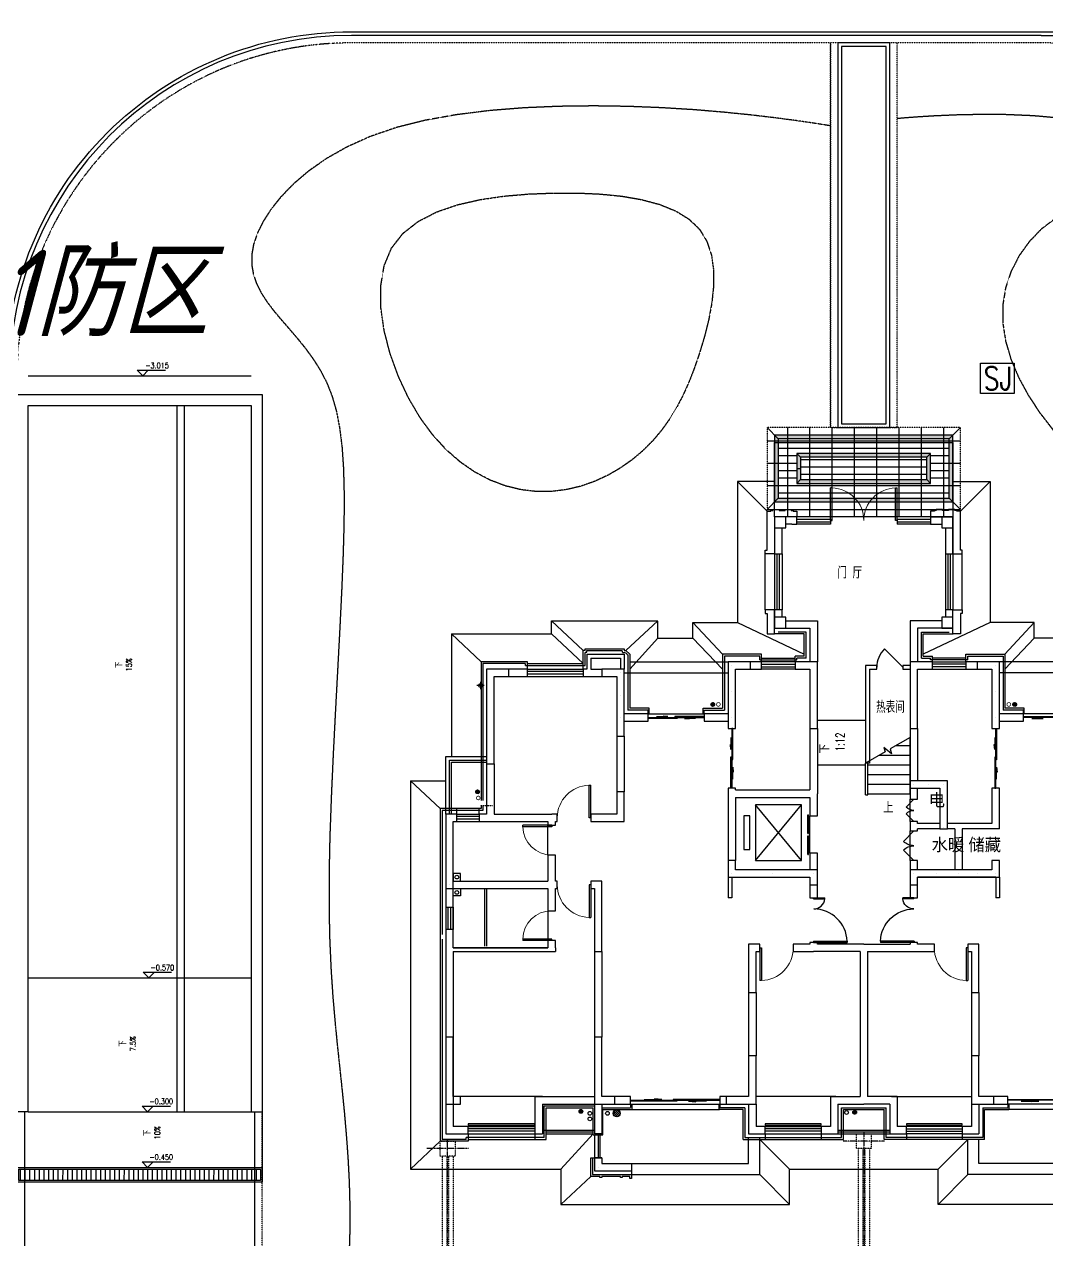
# Model space of a CAD drawing. Header units: millimetres. Extents: x -124346 to 101329, y -150859 to 114847.
# Drawn here: x -83946 to -56429, y -89195 to -56495 of the extents above; entities that cross this region are included whole.
import ezdxf
from ezdxf.enums import TextEntityAlignment as Align

# ---------------------------------------------------------------- set-up
doc = ezdxf.new("R2010")
doc.units = ezdxf.units.MM
for name, pattern in [('DASH', [0.35, 0.25, -0.1]), ('DOTE', [2.42, 2, -0.2, 0.02, -0.2]), ('HIDDEN2', [0.1875, 0.125, -0.0625])]:
    doc.linetypes.add(name, pattern=pattern)
for name, color, linetype in [('-2', 2, 'Continuous'), ('-4', 4, 'Continuous'), ('0-室外安防管网', 7, 'Continuous'), ('arch', 251, 'Continuous'), ('arthtext', 7, 'Continuous'), ('cont', 8, 'DASH'), ('EQUIP-通讯', 7, 'Continuous'), ('hatch', 251, 'Continuous'), ('la', 33, 'Continuous'), ('噢噢噢噢1', 1, 'Continuous'), ('室外安防管网', 7, 'Continuous')]:
    doc.layers.add(name, color=color, linetype=linetype)
doc.styles.add('_HZTXT', font='TSSDENG', dxfattribs={"bigfont": 'TSSDCHN'})
doc.styles.add('_TCH_DIM', font='SIMPLEX', dxfattribs={"bigfont": 'GBCBIG'})
doc.styles.add('_TEL_DIM', font='SIMPLEX', dxfattribs={"width": 0.8, "height": 3.5, "bigfont": 'HZTXT'})
doc.styles.add('LU', font='tssdeng.shx', dxfattribs={"width": 0.8, "bigfont": 'tssdchn.shx'})
doc.styles.add('RD-FW-400', font='gbeitc.shx', dxfattribs={"width": 0.8, "height": 400, "bigfont": 'HZTXT.shx'})
pattern_1 = [(127.5, (-59709134.44, -46142422.905), (-48.941323733, -1.600031296), [0, -38.608, 0, -43.18, 0, -41.275]), (97.5, (-59709134.44, -46142422.905), (-71.682510057, 44.952328314), [0, -20.828, 0, -34.798, 0, -13.335]), (57.5, (-59709134.44, -46142454.147), (-0.143718468, 79.099237024), [0, -12.7, 0, -45.72, 0, -59.69]), (47.5, (-59709134.44, -46142454.15), (-22.292932326, 76.35564525), [0, -6.35, 0, -29.972, 0, -34.29])]

# ---------------------------------------------------------------- blocks, each defined once
blk = doc.blocks.new('A$C57F33146')
at = {"layer": 'arch'}
h = blk.add_hatch(dxfattribs=at)
h.set_pattern_fill('ANSI31', color=0, scale=5, angle=180, style=0)
h.set_pattern_definition([(135, (-747001.642, 316904.809), (5.612660076, 5.612660076), [])])
h.paths.add_polyline_path([(6036, -848, -1), (5936, -848, -1)])
h = blk.add_hatch(dxfattribs=at)
h.set_pattern_fill('ANSI31', color=0, scale=5, angle=180, style=0)
h.set_pattern_definition([(45, (767100.228, 316904.048), (-5.612660076, 5.612660076), [])])
h.paths.add_polyline_path([(14062, -849, 1), (14162, -849, 1)])
h = blk.add_hatch(dxfattribs=at)
h.set_pattern_fill('ANSI31', color=0, scale=5, angle=180, style=0)
h.set_pattern_definition([(45, (752643.37, 314555.127), (-5.612660076, 5.612660076), [])])
h.paths.add_polyline_path([(-395, -3198, 1), (-295, -3198, 1)])
h = blk.add_hatch(dxfattribs=at)
h.set_pattern_fill('ANSI31', color=0, scale=5, angle=180, style=0)
h.set_pattern_definition([(225, (-750550.857, -329550.562), (5.612660076, -5.612660076), [])])
h.paths.add_polyline_path([(2487, -11797, 1), (2387, -11797, 1)])
h = blk.add_hatch(dxfattribs=at)
h.set_pattern_fill('ANSI31', color=0, scale=5, angle=180, style=0)
h.set_pattern_definition([(315, (762793.484, -329575.826), (-5.612660076, -5.612660076), [])])
h.paths.add_polyline_path([(9755, -11823, -1), (9855, -11823, -1)])
at = {"color": 0, "extrusion": (0, 0, -1)}
for p, q in [((9195, 4978), (9150, 4978)), ((9150, 4100), (9150, 4978)), ((9195, 4100), (9195, 4978)), ((10905, 4978), (10950, 4978)), ((10905, 4100), (10905, 4978)), ((10950, 4100), (10950, 4978)), ((9150, 4100), (9195, 4100)), ((10950, 4100), (10905, 4100)), ((8200, 300), (7300, 300)), ((7300, 233), (8200, 233)), ((7300, 167), (8200, 167)), ((8200, 100), (7300, 100)), ((1650, -4100), (870, -4100)), ((870, -4140), (870, -4100)), ((1650, -4140), (870, -4140)), ((1650, -4100), (1650, -4140))]:
    blk.add_line(p, q, dxfattribs=at)
at = {"color": 0}
for p, q in [((9150, 4200), (8250, 4200)), ((8250, 4133), (9150, 4133)), ((8250, 4067), (9150, 4067)), ((9150, 4000), (8250, 4000)), ((11850, 4200), (10950, 4200)), ((10950, 4133), (11850, 4133)), ((10950, 4067), (11850, 4067)), ((11850, 4000), (10950, 4000)), ((7650, 3200), (7650, 1700)), ((7717, 1700), (7717, 3200)), ((7783, 1700), (7783, 3200)), ((7850, 3200), (7850, 1700)), ((12250, 3200), (12250, 1700)), ((12317, 1700), (12317, 3200)), ((12383, 1700), (12383, 3200)), ((12450, 3200), (12450, 1700)), ((11100, 150), (10605, 645)), ((1000, 100), (2500, 100)), ((2500, 33), (1000, 33)), ((11900, 300), (12800, 300)), ((12800, 233), (11900, 233)), ((12800, 167), (11900, 167)), ((11900, 100), (12800, 100)), ((2500, -33), (1000, -33)), ((1000, -100), (2500, -100)), ((2655, -3900), (2655, -3022)), ((2655, -3022), (2700, -3022)), ((2700, -3900), (2700, -3022)), ((11400, -3400), (11188, -3612)), ((-900, -3800), (-300, -3800)), ((-300, -3867), (-900, -3867)), ((2700, -3900), (2655, -3900)), ((8541, -4317), (8541, -3817)), ((8541, -3817), (8562, -3817)), ((8562, -4317), (8562, -3817)), ((8600, -4850), (8600, -3850)), ((11400, -4000), (11188, -3788)), ((-300, -3933), (-900, -3933)), ((-900, -4000), (-300, -4000)), ((11400, -4250), (11117, -4533)), ((8541, -4317), (8562, -4317)), ((8541, -4383), (8562, -4383)), ((8541, -4883), (8541, -4383)), ((8562, -4883), (8562, -4383)), ((8541, -4883), (8562, -4883)), ((11400, -5050), (11117, -4767)), ((2655, -5700), (2655, -6577)), ((2700, -5700), (2655, -5700)), ((2700, -5700), (2700, -6577)), ((8700, -6080), (8700, -6050)), ((8700, -6050), (9002, -6050)), ((8700, -6080), (9002, -6080)), ((9002, -6080), (9002, -6050)), ((11098, -6080), (11098, -6050)), ((11400, -6050), (11098, -6050)), ((11400, -6080), (11098, -6080)), ((11400, -6080), (11400, -6050)), ((-1200, -6300), (-1200, -6900)), ((-1133, -6900), (-1133, -6300)), ((-1067, -6900), (-1067, -6300)), ((-1000, -6300), (-1000, -6900)), ((2655, -6577), (2700, -6577)), ((1650, -7160), (870, -7160)), ((870, -7160), (870, -7200)), ((1650, -7200), (1650, -7160)), ((1650, -7200), (870, -7200)), ((7250, -7400), (7250, -8277)), ((7250, -7400), (7295, -7400)), ((7295, -7400), (7295, -8277)), ((8698, -7220), (8698, -7250)), ((8698, -7220), (9603, -7220)), ((8698, -7250), (9603, -7250)), ((9603, -7220), (9603, -7250)), ((10497, -7220), (10497, -7250)), ((11402, -7220), (10497, -7220)), ((11402, -7250), (10497, -7250)), ((11402, -7220), (11402, -7250)), ((12805, -7400), (12805, -8277)), ((12850, -7400), (12805, -7400)), ((12850, -7400), (12850, -8277)), ((7295, -8277), (7250, -8277)), ((12805, -8277), (12850, -8277)), ((3306, -11842), (3390, -11758)), ((3306, -11842), (3390, -11758)), ((3306, -11842), (3390, -11758)), ((3306, -11842), (3390, -11758)), ((3313, -11885), (3435, -11763)), ((3313, -11885), (3435, -11763)), ((3313, -11885), (3435, -11763)), ((3313, -11885), (3435, -11763)), ((3334, -11916), (3466, -11784)), ((3334, -11916), (3466, -11784)), ((3334, -11916), (3466, -11784)), ((3334, -11916), (3466, -11784)), ((3368, -11937), (3488, -11817)), ((3368, -11937), (3488, -11817)), ((3368, -11937), (3488, -11817)), ((3368, -11937), (3488, -11817)), ((3411, -11942), (3492, -11861)), ((3411, -11942), (3492, -11861)), ((3411, -11942), (3492, -11861)), ((3411, -11942), (3492, -11861)), ((-600, -12200), (1200, -12200)), ((1200, -12267), (-600, -12267)), ((1200, -12333), (-600, -12333)), ((-600, -12400), (1200, -12400)), ((7400, -12200), (8900, -12200)), ((8900, -12267), (7400, -12267)), ((8900, -12333), (7400, -12333)), ((7400, -12400), (8900, -12400)), ((12700, -12200), (11200, -12200)), ((11200, -12267), (12700, -12267)), ((11200, -12333), (12700, -12333)), ((12700, -12400), (11200, -12400))]:
    blk.add_line(p, q, dxfattribs=at)
at = {"color": 0, "linetype": 'Continuous'}
for p, q in [((4250, -1200), (5029, -1200)), ((4250, -1225), (4250, -1200)), ((5029, -1225), (4250, -1225)), ((4475, -1175), (4775, -1175)), ((4775, -1175), (4652, -1161)), ((4652, -1161), (4652, -1175)), ((5750, -1175), (4964, -1175)), ((4964, -1175), (4964, -1200)), ((4964, -1200), (5750, -1200)), ((5029, -1200), (5029, -1225)), ((5525, -1225), (5225, -1225)), ((5225, -1225), (5348, -1239)), ((5348, -1239), (5348, -1225)), ((5750, -1200), (5750, -1175)), ((14350, -1175), (15136, -1175)), ((14350, -1200), (14350, -1175)), ((15136, -1200), (14350, -1200)), ((14575, -1225), (14875, -1225)), ((14875, -1225), (14752, -1239)), ((14752, -1239), (14752, -1225)), ((6500, -1500), (6500, -2331)), ((6525, -1500), (6500, -1500)), ((6525, -2331), (6525, -1500)), ((6475, -2060), (6461, -1929)), ((6461, -1929), (6475, -1929)), ((6475, -1740), (6475, -2060)), ((6475, -3100), (6475, -2262)), ((6475, -2262), (6500, -2262)), ((6500, -2262), (6500, -3100)), ((6500, -2331), (6525, -2331)), ((6525, -2860), (6525, -2540)), ((6525, -2540), (6539, -2671)), ((6539, -2671), (6525, -2671)), ((6500, -3100), (6475, -3100)), ((3775, -11500), (5021, -11500)), ((3775, -11525), (3775, -11500)), ((5021, -11525), (3775, -11525)), ((4135, -11475), (4615, -11475)), ((4615, -11475), (4418, -11461)), ((4418, -11461), (4418, -11475)), ((6175, -11475), (4917, -11475)), ((4917, -11475), (4917, -11500)), ((4917, -11500), (6175, -11500)), ((5021, -11500), (5021, -11525)), ((5815, -11525), (5335, -11525)), ((5335, -11525), (5532, -11539)), ((5532, -11539), (5532, -11525)), ((6175, -11500), (6175, -11475)), ((13925, -11475), (15183, -11475)), ((13925, -11500), (13925, -11475)), ((15183, -11500), (13925, -11500)), ((14285, -11525), (14765, -11525)), ((14765, -11525), (14568, -11539)), ((14568, -11539), (14568, -11525))]:
    blk.add_line(p, q, dxfattribs=at)
at = {"color": 0, "linetype": 'Continuous', "extrusion": (0, 0, -1)}
for p, q in [((13600, -2338), (13600, -1500)), ((13600, -1500), (13625, -1500)), ((13625, -1500), (13625, -2338)), ((13575, -2060), (13561, -1929)), ((13561, -1929), (13575, -1929)), ((13575, -1740), (13575, -2060)), ((13600, -2269), (13575, -2269)), ((13575, -2269), (13575, -3100)), ((13600, -3100), (13600, -2269)), ((13625, -2338), (13600, -2338)), ((13625, -2860), (13625, -2540)), ((13625, -2540), (13639, -2671)), ((13639, -2671), (13625, -2671)), ((13575, -3100), (13600, -3100))]:
    blk.add_line(p, q, dxfattribs=at)
at = {"color": 0}
blk.add_circle((3400, -11850), 94, dxfattribs=at)
blk.add_circle((3400, -11850), 94, dxfattribs=at)
blk.add_circle((3400, -11850), 94, dxfattribs=at)
blk.add_circle((3400, -11850), 94, dxfattribs=at)
at = {"color": 0, "lineweight": 13, "extrusion": (0, 0, -1)}
for centre, radius, start, end in [((-9173, 4100), 878, 91.4693, 180), ((-10928, 4100), 878, 0, 88.5307), ((-1650, -4120), 780, 270, 358.5307)]:
    blk.add_arc(centre, radius, start, end, dxfattribs=at)
at = {"color": 0, "lineweight": 13}
for centre, radius, start, end in [((2677, -3900), 878, 91.4693, 180), ((2677, -5700), 878, 180, 268.5307), ((1650, -7180), 780, 90, 178.5307), ((7272, -7400), 878, 271.4693, 0), ((12827, -7400), 878, 180, 268.5307)]:
    blk.add_arc(centre, radius, start, end, dxfattribs=at)
at = {"color": 0}
for centre, major_axis, start_param, end_param in [((11100, 150), (495, 495), 1.570796, 2.356194), ((8703, -6049), (-213, 213), 2.352527, 3.823972), ((8698, -7256), (640, 640), 5.537044, 7.063762)]:
    blk.add_ellipse(centre, major_axis=major_axis, ratio=1, start_param=start_param, end_param=end_param, dxfattribs=at)
at = {"color": 0, "extrusion": (0, 0, -1)}
for centre, major_axis, start_param, end_param in [((11400, -3400), (212, 212), 2.356194, 3.141593), ((11400, -4000), (212, 212), -1.570796, -0.785398), ((11400, -4250), (-283, 283), 3.926991, 4.712389), ((11400, -5050), (283, 283), -1.570796, -0.785398), ((11397, -6049), (213, 213), 2.352527, 3.823972), ((11402, -7256), (640, 640), 3.966248, 5.492966)]:
    blk.add_ellipse(centre, major_axis=major_axis, ratio=1, start_param=start_param, end_param=end_param, dxfattribs=at)
at = {"layer": 'arch', "color": 0, "ltscale": 0.5}
for p, q in [((6650, 5150), (6650, 1354)), ((7650, 5150), (6650, 5150)), ((6650, 5150), (7450, 4350)), ((12450, 5150), (13450, 5150)), ((13450, 5150), (12650, 4350)), ((13450, 5150), (13450, 1354)), ((1647, 1050), (1647, 1400)), ((1647, 1400), (4503, 1400)), ((1647, 1400), (2500, 600)), ((4503, 1400), (3650, 600)), ((4511, 931), (4511, 1392)), ((5446, 1354), (6250, 500)), ((5446, 931), (5446, 1354)), ((5446, 1354), (6650, 1354)), ((6650, 1354), (8450, 500)), ((13450, 1354), (11650, 500)), ((14633, 1354), (13450, 1354)), ((14633, 1354), (13850, 500)), ((14633, 931), (14633, 1354)), ((-1050, 1050), (-250, 300)), ((-1050, 1050), (-1050, -2250)), ((-1050, 1050), (1654, 1050)), ((1647, 1050), (2500, 250)), ((8450, 1050), (7648, 1050)), ((8450, 450), (8450, 1050)), ((11650, 450), (11650, 1050)), ((11650, 1050), (12452, 1050)), ((4511, 931), (3750, 100)), ((4511, 931), (5446, 931)), ((5446, 931), (6250, 100)), ((14633, 931), (13850, 100)), ((15589, 931), (14633, 931)), ((2500, 100), (2500, 600)), ((2550, 600), (2500, 600)), ((2500, 500), (2500, 500)), ((2550, 600), (2550, 650)), ((2550, 650), (3600, 650)), ((3600, 650), (3600, 600)), ((3600, 600), (3650, 600)), ((3650, 600), (3750, 500)), ((3750, 500), (3750, -950)), ((6250, 500), (6250, -950)), ((7300, 500), (6250, 500)), ((7300, 300), (7300, 500)), ((7300, 400), (7300, 400)), ((7300, 400), (8200, 400)), ((8450, 450), (8200, 450)), ((8200, 300), (8200, 450)), ((11650, 450), (11900, 450)), ((11900, 300), (11900, 450)), ((12800, 400), (11900, 400)), ((12800, 500), (13850, 500)), ((12800, 300), (12800, 500)), ((12800, 400), (12800, 400)), ((13850, 500), (13850, -950)), ((-250, 300), (-250, -3436)), ((1000, 300), (-250, 300)), ((1000, 100), (1000, 300)), ((1000, 250), (1000, 250)), ((1000, 250), (2500, 250)), ((4270, -950), (3750, -950)), ((4270, -1100), (4270, -950)), ((5730, -1100), (5730, -950)), ((5730, -950), (6250, -950)), ((14370, -950), (13850, -950)), ((14370, -1100), (14370, -950)), ((8800, -1270), (10100, -1270)), ((8800, -2470), (10100, -2470)), ((-2150, -2900), (-2150, -13350)), ((-2150, -2900), (-1200, -2900)), ((-1350, -3650), (-2150, -2900)), ((-250, -3564), (-250, -3650)), ((11300, -4000), (11300, -3400)), ((-1350, -3650), (-1350, -12600)), ((-250, -3650), (-1350, -3650)), ((-900, -3800), (-900, -3650)), ((-250, -3650), (-350, -3650)), ((-300, -3800), (-300, -3650)), ((-200, -3700), (-300, -3700)), ((1550, -4900), (1550, -4100)), ((11300, -5050), (11300, -4250)), ((1500, -12550), (1500, -11700)), ((1500, -11700), (2770, -11700)), ((2770, -12430), (2770, -11700)), ((3030, -11750), (3805, -11750)), ((3030, -12430), (3030, -11750)), ((3805, -11600), (3805, -11750)), ((6145, -11600), (6145, -11750)), ((6800, -11750), (6145, -11750)), ((6800, -12550), (6800, -11750)), ((9500, -12550), (9500, -11750)), ((9500, -11750), (10600, -11750)), ((10600, -12550), (10600, -11750)), ((13300, -11750), (13955, -11750)), ((13300, -12550), (13300, -11750)), ((13955, -11600), (13955, -11750)), ((-600, -12400), (-600, -12600)), ((1200, -12400), (1200, -12550)), ((1900, -13350), (2770, -12400)), ((7400, -12400), (7400, -12550)), ((8900, -12400), (8900, -12550)), ((11200, -12400), (11200, -12550)), ((12700, -12400), (12700, -12550)), ((-1350, -12600), (-2150, -13350)), ((-600, -12600), (-1350, -12600)), ((-600, -12550), (-600, -12600)), ((-600, -12550), (1500, -12550)), ((2770, -12430), (3030, -12430)), ((6800, -12550), (9500, -12550)), ((8050, -13350), (7250, -12550)), ((13300, -12550), (10600, -12550)), ((12050, -13350), (12850, -12550)), ((2750, -13050), (2750, -13500)), ((-2150, -13350), (1900, -13350)), ((8050, -13350), (12050, -13350)), ((2700, -13550), (1900, -14300)), ((2750, -13500), (3800, -13500)), ((8050, -14300), (7250, -13500)), ((12050, -14300), (12850, -13500))]:
    blk.add_line(p, q, dxfattribs=at)
at = {"layer": 'arch', "color": 0}
for p, q in [((8116, 4200), (7950, 4200)), ((8116, 4000), (7950, 4000)), ((8250, 4200), (8116, 4200)), ((8116, 4000), (8250, 4000)), ((8250, 4000), (8250, 4200)), ((10950, 4200), (9150, 4200)), ((9150, 4133), (9150, 4000)), ((10950, 4133), (10950, 4000)), ((12150, 4200), (11850, 4200)), ((11850, 4200), (11850, 4000)), ((11850, 4000), (12150, 4000)), ((7650, 3900), (7650, 3200)), ((7850, 3200), (7850, 3900)), ((12250, 3901), (12250, 3200)), ((12450, 3200), (12450, 3901)), ((7650, 3200), (7850, 3200)), ((12250, 3200), (12450, 3200)), ((7850, 1700), (7650, 1700)), ((7650, 1700), (7650, 1501)), ((7850, 1501), (7850, 1700)), ((12450, 1700), (12250, 1700)), ((12250, 1700), (12250, 1501)), ((12450, 1501), (12450, 1700)), ((7950, 1400), (8800, 1400)), ((8800, 1400), (8800, 300)), ((11300, 1400), (11300, 300)), ((12150, 1400), (11300, 1400)), ((7650, 1200), (7650, 1200)), ((7650, 1200), (8600, 1200)), ((8500, 1100), (7750, 1100)), ((8500, 400), (8500, 1100)), ((8600, 1200), (8600, 300)), ((11500, 1200), (11500, 300)), ((12450, 1200), (11500, 1200)), ((11600, 400), (11600, 1100)), ((11600, 1100), (12350, 1100)), ((12450, 1200), (12450, 1200)), ((2550, 200), (2550, 550)), ((2600, 500), (2600, 100)), ((2600, 500), (3600, 500)), ((2700, 400), (2700, 100)), ((2700, 400), (3500, 400)), ((3500, 400), (3500, 100)), ((3600, 500), (3600, 100)), ((3700, 479), (3700, -1000)), ((6300, 450), (6300, -1000)), ((7250, 450), (6300, 450)), ((7250, 350), (8250, 350)), ((8250, 350), (8250, 400)), ((11850, 350), (11850, 400)), ((12850, 350), (11850, 350)), ((12850, 450), (13800, 450)), ((12850, 350), (12850, 450)), ((13800, 450), (13800, -1000)), ((-200, 250), (-200, -3436)), ((950, 250), (-200, 250)), ((-100, 100), (-100, -2450)), ((500, 100), (-100, 100)), ((1000, 100), (500, 100)), ((500, -100), (500, 100)), ((950, 200), (2550, 200)), ((1000, -100), (1000, 100)), ((2600, 100), (2500, 100)), ((2500, 100), (2500, -100)), ((2700, 100), (3000, 100)), ((3000, 100), (3000, -100)), ((3600, 100), (3000, 100)), ((3500, 0), (3500, 0)), ((3600, -1700), (3600, 100)), ((3600, 0), (6400, 0)), ((3750, 300), (6408, 300)), ((6400, 300), (6400, -1500)), ((7000, 300), (6400, 300)), ((6500, 200), (6500, 200)), ((6600, -1500), (6600, 100)), ((6600, 100), (7000, 100)), ((7300, 300), (7000, 300)), ((7000, 100), (7000, 300)), ((7000, 100), (7300, 100)), ((7300, 100), (7300, 300)), ((8200, 300), (8200, 100)), ((8800, 300), (8200, 300)), ((8200, 100), (8600, 100)), ((8600, 100), (8600, -1500)), ((8800, -1500), (8800, 300)), ((10100, 200), (10100, -2426)), ((10400, 200), (10100, 200)), ((10200, 100), (10200, -2426)), ((10200, 100), (10400, 100)), ((10400, 100), (10400, 200)), ((11300, 200), (11100, 200)), ((11100, 200), (11100, 100)), ((11100, 100), (11300, 100)), ((11900, 300), (11300, 300)), ((11300, 300), (11300, -1500)), ((11500, -1500), (11500, 100)), ((11500, 100), (11900, 100)), ((11900, 100), (11900, 300)), ((13100, 300), (12800, 300)), ((12800, 300), (12800, 100)), ((12800, 100), (13100, 100)), ((13700, 300), (13100, 300)), ((13100, 300), (13100, 100)), ((13100, 100), (13500, 100)), ((13500, 100), (13500, -1500)), ((13600, 200), (13600, 200)), ((13700, -1500), (13700, 300)), ((16500, 0), (13700, 0)), ((16508, 300), (13708, 300)), ((-266, -239), (-266, -439)), ((100, -2450), (100, -100)), ((100, -100), (500, -100)), ((500, -100), (1000, -100)), ((2500, -100), (2700, -100)), ((2700, -100), (3000, -100)), ((3000, -100), (3400, -100)), ((3400, -100), (3400, -1700)), ((-166, -339), (-366, -339)), ((3500, -600), (3500, -600)), ((6500, -500), (6500, -500)), ((13600, -500), (13600, -500)), ((3500, -1200), (3500, -1200)), ((4250, -1100), (3600, -1100)), ((3600, -1300), (4250, -1300)), ((4250, -1000), (3700, -1000)), ((4250, -1300), (4250, -1100)), ((4250, -1100), (5750, -1100)), ((6400, -1100), (5750, -1100)), ((5750, -1100), (5750, -1300)), ((5750, -1300), (6400, -1300)), ((6500, -1200), (6500, -1200)), ((13600, -1200), (13600, -1200)), ((14350, -1100), (13700, -1100)), ((13700, -1300), (14350, -1300)), ((14350, -1000), (13800, -1000)), ((14350, -1300), (14350, -1100)), ((15850, -1100), (14350, -1100)), ((6400, -1500), (6600, -1500)), ((8600, -1500), (8600, -3150)), ((8600, -1500), (8800, -1500)), ((8800, -1500), (8800, -3250)), ((11300, -1500), (11300, -3000)), ((11300, -1500), (11500, -1500)), ((11500, -1500), (11500, -2900)), ((13500, -1500), (13700, -1500)), ((3400, -1700), (3400, -3200)), ((3400, -1700), (3600, -1700)), ((3600, -1700), (3600, -3200)), ((11300, -1734), (10761, -2045)), ((10925, -1950), (11300, -1950)), ((11300, -3250), (11300, -1734)), ((10622, -2125), (10100, -2426)), ((10475, -2210), (11300, -2210)), ((10795, -2175), (10589, -2003)), ((10589, -2003), (10622, -2125)), ((10761, -2045), (10795, -2175)), ((-100, -2450), (-100, -3800)), ((-100, -2450), (100, -2450)), ((100, -2450), (100, -3800)), ((10100, -3250), (10100, -2426)), ((10100, -3280), (10100, -2426)), ((10200, -2426), (10100, -2426)), ((10160, -3280), (10160, -2392)), ((10160, -2470), (11300, -2470)), ((10160, -2730), (11300, -2730)), ((11300, -2900), (11300, -3100)), ((12300, -2900), (11300, -2900)), ((12300, -4200), (12300, -2900)), ((3400, -3200), (3400, -3800)), ((3600, -3200), (3400, -3200)), ((3600, -4000), (3600, -3200)), ((6600, -3100), (6400, -3100)), ((6400, -3100), (6400, -3250)), ((6400, -3250), (6400, -5050)), ((6600, -3150), (6600, -3100)), ((6600, -3150), (8600, -3150)), ((8800, -3850), (8800, -3250)), ((10160, -2990), (11300, -2990)), ((10160, -3250), (11300, -3250)), ((11300, -3000), (11300, -3400)), ((11300, -3100), (12100, -3100)), ((11400, -3000), (11400, -3000)), ((11500, -3400), (11500, -3100)), ((11800, -3000), (11800, -3000)), ((12100, -3100), (12100, -4200)), ((12200, -3000), (12200, -3000)), ((12200, -3000), (12200, -3000)), ((13700, -3100), (13500, -3100)), ((13500, -3100), (13500, -4050)), ((13700, -4200), (13700, -3100)), ((-200, -3564), (-200, -3700)), ((6600, -3350), (8600, -3350)), ((6600, -3350), (6600, -5050)), ((8375, -3550), (7135, -3550)), ((7135, -3550), (7135, -5050)), ((7135, -5050), (8375, -3550)), ((8375, -5050), (7135, -3550)), ((8375, -5050), (8375, -3550)), ((8600, -3350), (8600, -3850)), ((10100, -3280), (10160, -3280)), ((11300, -3400), (11500, -3400)), ((12200, -3575), (12200, -3575)), ((-1300, -3700), (-1300, -7036)), ((-200, -3700), (-1300, -3700)), ((-1200, -3800), (-1200, -5800)), ((-900, -3800), (-1200, -3800)), ((-1100, -3900), (-1100, -3900)), ((-900, -4000), (-900, -3800)), ((-100, -3800), (-300, -3800)), ((-300, -3800), (-300, -4000)), ((100, -3800), (1650, -3800)), ((1800, -3800), (1650, -3800)), ((1800, -4000), (1800, -3800)), ((3400, -3800), (2700, -3800)), ((2700, -3800), (2700, -4000)), ((6980, -3850), (6825, -3850)), ((6825, -3850), (6825, -4750)), ((6980, -4750), (6980, -3850)), ((8600, -3850), (8800, -3850)), ((-1000, -5800), (-1000, -4000)), ((-1000, -4000), (-900, -4000)), ((-300, -4000), (0, -4000)), ((0, -4000), (1550, -4000)), ((1550, -4000), (1550, -4100)), ((1550, -4100), (1750, -4100)), ((1750, -4100), (1750, -4000)), ((1750, -4000), (1800, -4000)), ((2700, -4000), (3600, -4000)), ((11500, -4000), (11300, -4000)), ((11300, -4000), (11300, -4150)), ((11300, -4150), (11300, -4250)), ((11300, -4250), (11500, -4250)), ((11500, -4050), (11500, -4000)), ((12100, -4050), (11500, -4050)), ((11500, -4250), (11500, -4200)), ((12100, -4200), (11500, -4200)), ((12100, -4200), (12300, -4200)), ((12200, -4150), (12200, -4150)), ((12600, -4050), (12300, -4050)), ((12500, -4200), (12300, -4200)), ((12500, -4200), (12500, -5300)), ((13500, -4050), (12600, -4050)), ((13700, -4200), (12700, -4200)), ((12700, -4200), (12700, -5300)), ((-1100, -4800), (-1100, -4800)), ((1750, -4900), (1550, -4900)), ((1550, -4900), (1550, -5600)), ((1750, -5600), (1750, -4900)), ((6825, -4750), (6980, -4750)), ((8800, -4850), (8600, -4850)), ((8600, -4850), (8600, -5300)), ((8800, -5300), (8800, -4850)), ((6400, -5050), (6400, -5500)), ((6600, -5050), (6400, -5050)), ((6600, -5300), (6600, -5050)), ((7135, -5050), (8375, -5050)), ((11500, -5050), (11300, -5050)), ((11300, -5050), (11300, -5300)), ((11500, -5300), (11500, -5050)), ((13700, -5050), (13500, -5050)), ((13500, -5050), (13500, -5300)), ((13700, -5500), (13700, -5050)), ((6400, -5500), (6400, -6050)), ((6400, -5500), (8600, -5500)), ((6500, -5400), (6500, -5400)), ((6500, -5500), (8600, -5500)), ((6500, -5500), (6500, -6050)), ((8800, -5300), (6600, -5300)), ((7600, -5400), (7600, -5400)), ((8600, -5500), (8600, -5700)), ((8700, -5400), (8700, -5400)), ((8800, -5700), (8800, -5300)), ((13500, -5300), (11300, -5300)), ((11300, -5300), (11300, -5700)), ((11400, -5400), (11400, -5400)), ((12600, -5500), (11500, -5500)), ((11500, -5700), (11500, -5500)), ((11500, -5500), (13700, -5500)), ((12000, -5400), (12000, -5400)), ((12600, -5400), (12600, -5400)), ((12600, -5400), (12600, -5400)), ((13600, -5500), (12600, -5500)), ((13100, -5400), (13100, -5400)), ((13600, -5400), (13600, -5400)), ((13600, -5500), (13600, -5500)), ((13600, -5500), (13600, -6050)), ((13700, -5500), (13700, -6050)), ((-1200, -5800), (-1200, -6300)), ((-1200, -5800), (-1000, -5800)), ((-1100, -5700), (-1100, -5700)), ((-1000, -5600), (1550, -5600)), ((-1000, -6300), (-1000, -5800)), ((-1000, -5800), (1550, -5800)), ((-160, -5800), (-160, -7350)), ((-100, -5800), (-100, -7350)), ((1550, -5800), (1550, -6400)), ((1800, -5600), (1750, -5600)), ((1750, -6400), (1750, -5800)), ((1750, -5800), (1800, -5800)), ((1800, -5800), (1800, -5600)), ((2700, -5600), (2700, -5800)), ((3000, -5600), (2700, -5600)), ((2700, -5800), (2800, -5800)), ((2800, -5800), (2800, -7500)), ((3000, -7500), (3000, -5600)), ((8600, -5700), (8600, -6050)), ((8600, -5700), (8800, -5700)), ((8800, -6050), (8800, -5700)), ((11300, -5700), (11300, -6050)), ((11300, -5700), (11500, -5700)), ((11500, -6050), (11500, -5700)), ((6500, -6050), (6400, -6050)), ((8600, -6050), (8800, -6050)), ((11300, -6050), (11500, -6050)), ((13700, -6050), (13600, -6050)), ((-1200, -6300), (-1000, -6300)), ((1550, -6400), (1750, -6400)), ((-1300, -7164), (-1300, -12550)), ((-1000, -6900), (-1200, -6900)), ((-1200, -6900), (-1200, -7400)), ((-1000, -7400), (-1000, -6900)), ((-1200, -7400), (-1200, -12400)), ((-1000, -7400), (1550, -7400)), ((-1000, -7500), (-1000, -12200)), ((-1000, -7500), (1650, -7500)), ((1750, -7200), (1550, -7200)), ((1550, -7200), (1550, -7400)), ((1650, -7500), (1750, -7500)), ((1750, -7400), (1750, -7200)), ((1750, -7400), (1750, -7400)), ((1750, -7400), (1750, -7500)), ((2800, -7500), (2800, -9800)), ((2800, -7500), (3000, -7500)), ((3000, -7500), (3000, -9800)), ((6950, -7300), (6950, -8600)), ((7250, -7300), (6950, -7300)), ((7150, -8600), (7150, -7500)), ((7150, -7500), (7250, -7500)), ((7250, -7500), (7250, -7300)), ((8600, -7300), (8150, -7300)), ((8150, -7300), (8150, -7500)), ((8150, -7500), (8700, -7500)), ((8800, -7250), (8600, -7250)), ((8600, -7250), (8600, -7300)), ((9950, -7500), (8700, -7500)), ((8800, -7300), (8800, -7250)), ((10050, -7300), (8800, -7300)), ((9950, -7500), (9950, -11400)), ((10050, -7300), (11300, -7300)), ((10150, -7500), (10150, -11400)), ((10150, -7500), (11400, -7500)), ((11500, -7250), (11300, -7250)), ((11300, -7250), (11300, -7300)), ((11400, -7500), (11950, -7500)), ((11500, -7300), (11500, -7250)), ((11950, -7300), (11500, -7300)), ((11950, -7500), (11950, -7300)), ((13150, -7300), (12850, -7300)), ((12850, -7300), (12850, -7500)), ((12850, -7500), (12950, -7500)), ((12950, -7500), (12950, -8600)), ((13150, -8600), (13150, -7300)), ((6950, -8600), (6950, -10300)), ((6950, -8600), (7150, -8600)), ((7150, -8600), (7150, -10300)), ((12950, -8600), (12950, -10300)), ((12950, -8600), (13150, -8600)), ((13150, -8600), (13150, -10300)), ((-1200, -9800), (-1200, -11600)), ((-1000, -9800), (-1200, -9800)), ((-1000, -11400), (-1000, -9800)), ((2800, -9800), (2800, -11600)), ((3000, -9800), (2800, -9800)), ((3000, -11400), (3000, -9800)), ((6950, -10300), (6950, -11400)), ((7150, -10300), (6950, -10300)), ((7150, -11600), (7150, -10300)), ((13150, -10300), (12950, -10300)), ((12950, -10300), (12950, -11600)), ((13150, -11400), (13150, -10300)), ((1400, -11400), (-1000, -11400)), ((-800, -11400), (-1000, -11400)), ((-800, -11600), (-800, -11400)), ((1200, -11400), (1200, -12200)), ((1200, -11400), (2800, -11400)), ((3350, -11400), (3000, -11400)), ((3775, -11400), (3350, -11400)), ((3350, -11600), (3350, -11400)), ((3775, -11600), (3775, -11400)), ((6350, -11400), (6175, -11400)), ((6175, -11400), (6175, -11600)), ((6950, -11400), (6350, -11400)), ((6350, -11400), (6350, -11600)), ((9150, -11400), (9150, -12200)), ((9150, -11400), (9950, -11400)), ((10950, -11400), (10150, -11400)), ((10950, -11400), (10950, -12200)), ((13550, -11400), (13150, -11400)), ((13925, -11400), (13550, -11400)), ((13550, -11600), (13550, -11400)), ((13925, -11600), (13925, -11400)), ((-1200, -11600), (-800, -11600)), ((1400, -11600), (1400, -12400)), ((1400, -11600), (2800, -11600)), ((1450, -12500), (1450, -11650)), ((1450, -11650), (2800, -11650)), ((2800, -11600), (3350, -11600)), ((2800, -11600), (2800, -12400)), ((3000, -11600), (3000, -12400)), ((3000, -11700), (3775, -11700)), ((3350, -11600), (3775, -11600)), ((3775, -11600), (6175, -11600)), ((6175, -11600), (6350, -11600)), ((6850, -11700), (6175, -11700)), ((6350, -11600), (7150, -11600)), ((6850, -11700), (6850, -12500)), ((6950, -11600), (6950, -12400)), ((7150, -11600), (7150, -12200)), ((9350, -11600), (9350, -12400)), ((9350, -11600), (10050, -11600)), ((9450, -12500), (9450, -11700)), ((9450, -11700), (10650, -11700)), ((10750, -11600), (10050, -11600)), ((10650, -12500), (10650, -11700)), ((10750, -11600), (10750, -12400)), ((12950, -11600), (12950, -12200)), ((12950, -11600), (13550, -11600)), ((13150, -11600), (13150, -12400)), ((13250, -11700), (13925, -11700)), ((13250, -11700), (13250, -12500)), ((13550, -11600), (13925, -11600)), ((16325, -11600), (13925, -11600)), ((-1200, -12400), (-600, -12400)), ((-600, -12200), (-1000, -12200)), ((-600, -12400), (-600, -12200)), ((1200, -12200), (1200, -12400)), ((1200, -12400), (1400, -12400)), ((3000, -12400), (2800, -12400)), ((6950, -12400), (7400, -12400)), ((7400, -12200), (7150, -12200)), ((7400, -12400), (7400, -12200)), ((9150, -12200), (8900, -12200)), ((8900, -12200), (8900, -12400)), ((8900, -12400), (9350, -12400)), ((10750, -12400), (11200, -12400)), ((11200, -12200), (10950, -12200)), ((11200, -12400), (11200, -12200)), ((12950, -12200), (12700, -12200)), ((12700, -12200), (12700, -12400)), ((12700, -12400), (13150, -12400)), ((-650, -12550), (-1300, -12550)), ((1450, -12500), (-650, -12500)), ((-650, -12550), (-650, -12500)), ((6850, -12500), (9450, -12500)), ((13250, -12500), (10650, -12500)), ((2800, -13050), (2800, -13400)), ((3000, -13050), (2800, -13050)), ((3000, -13050), (3000, -13200)), ((2800, -13400), (3800, -13400)), ((3000, -13200), (3800, -13200)), ((3800, -13200), (3800, -13400))]:
    blk.add_line(p, q, dxfattribs=at)
at = {"layer": 'arch', "color": 0, "linetype": 'DASH'}
for p, q in [((2600, 550), (2550, 550)), ((2600, 550), (2600, 600)), ((2600, 600), (3550, 600)), ((2600, 500), (3550, 500)), ((3550, 600), (3550, 550)), ((3550, 550), (3629, 550)), ((3629, 550), (3700, 479)), ((7250, 350), (7250, 450)), ((8500, 400), (8250, 400)), ((11600, 400), (11850, 400)), ((950, 200), (950, 250)), ((4250, -1100), (4250, -1000)), ((5750, -1000), (6300, -1000)), ((5750, -1100), (5750, -1000)), ((14350, -1100), (14350, -1000)), ((3775, -11600), (3775, -11700)), ((3805, -11750), (6168, -11750)), ((6175, -11600), (6175, -11700)), ((13925, -11600), (13925, -11700)), ((16295, -11750), (13932, -11750))]:
    blk.add_line(p, q, dxfattribs=at)
at = {"layer": 'arch', "color": 0, "linetype": 'HIDDEN2', "ltscale": 0.5}
blk.add_line((-262, -3564), (57, -3564), dxfattribs=at)
at = {"layer": 'arch', "color": 0}
for points in [[(7650, 4200), (7650, 6200), (12450, 6200), (12450, 4200)], [(7400, 1700), (7400, 3200)], [(12700, 1700), (12700, 3200)], [(-1200, -3800), (-1200, -2250), (-100, -2250)], [(-1100, -3800), (-1100, -2350), (-100, -2350)], [(-1050, -3800), (-1050, -2400), (-100, -2400)], [(9300, -11400), (7150, -11400)], [(10800, -11400), (12950, -11400)], [(-600, -12130), (-600, -12170), (1200, -12170), (1200, -12130), (-600, -12130)], [(1401, -12300), (2800, -12300)], [(1500, -12350), (2770, -12350)], [(1500, -12400), (2770, -12400)], [(7400, -12130), (7400, -12170), (8900, -12170), (8900, -12130), (7400, -12130)], [(9350, -12300), (10750, -12300)], [(9350, -12350), (10750, -12350)], [(9350, -12400), (10750, -12400)], [(11200, -12130), (11200, -12170), (12700, -12170), (12700, -12130), (11200, -12130)], [(2800, -12430), (2800, -13050), (2800, -13050)], [(2900, -12430), (2900, -13050)], [(2950, -12430), (2950, -13050)], [(3800, -13200), (6950, -13200), (6950, -12500)], [(3800, -13500), (7250, -13500), (7250, -12500)], [(16300, -13500), (12850, -13500), (12850, -12557)], [(16300, -13200), (13150, -13200), (13150, -12557)], [(3800, -13200), (3800, -13600), (3750, -13600), (3750, -13550), (3550, -13550), (3550, -13580), (3500, -13580), (3500, -13550), (3000, -13550), (3000, -13580), (2950, -13580), (2950, -13550), (2700, -13550), (2700, -13050), (3000, -13050)], [(2900, -13300), (2900, -13300)]]:
    blk.add_lwpolyline(points, dxfattribs=at)
for points in [[(7450, 4200), (7450, 4350), (7550, 4350), (7550, 4370), (7600, 4370), (7600, 4400), (7770, 4400), (7770, 4370), (7930, 4370), (7930, 4400), (8100, 4400), (8100, 4370), (8150, 4370), (8150, 4350), (8250, 4350), (8250, 4200), (7650, 4200), (7650, 3200), (7450, 3200), (7400, 3200), (7400, 3300), (7450, 3300)], [(12650, 4200), (12650, 4350), (12550, 4350), (12550, 4370), (12500, 4370), (12500, 4400), (12330, 4400), (12330, 4370), (12170, 4370), (12170, 4400), (12000, 4400), (12000, 4370), (11950, 4370), (11950, 4350), (11850, 4350), (11850, 4200), (12450, 4200), (12450, 3200), (12650, 3200), (12700, 3200), (12700, 3300), (12650, 3300)], [(7650, 3900), (7950, 3900), (7950, 4200), (7650, 4200)], [(12150, 3901), (12450, 3901), (12450, 4201), (12150, 4201)], [(7650, 1700), (7450, 1700), (7400, 1700), (7400, 1600), (7450, 1600), (7450, 1050), (7650, 1050)], [(12450, 1700), (12650, 1700), (12700, 1700), (12700, 1600), (12650, 1600), (12650, 1050), (12450, 1050)], [(7650, 1200), (7950, 1200), (7950, 1501), (7650, 1501)], [(12150, 1200), (12450, 1200), (12450, 1501), (12150, 1501)], [(-1000, -5600), (-800, -5600), (-800, -5400), (-1000, -5400)], [(-1000, -5800), (-800, -5800), (-800, -6000), (-1000, -6000)]]:
    blk.add_lwpolyline(points, close=True, dxfattribs=at)
at = {"layer": 'arch', "color": 0, "const_width": 20}
for points in [[(6187, -848, -1), (6087, -848, -1), (6187, -848, -1)], [(13902, -848, 1), (14002, -848, 1), (13902, -848, 1)], [(-377, -3365, 1), (-277, -3365, 1), (-377, -3365, 1)]]:
    blk.add_lwpolyline(points, format="xyb", dxfattribs=at)
at = {"layer": 'arch', "color": 0, "ltscale": 0.5}
blk.add_lwpolyline([(-1000, -5800), (1550, -5800), (1550, -7400), (-1000, -7400)], close=True, dxfattribs=at)
for points in [[(1900, -13350), (1900, -14300), (8050, -14300), (8050, -13350)], [(18200, -13350), (18200, -14300), (12050, -14300), (12050, -13350)]]:
    blk.add_lwpolyline(points, dxfattribs=at)
at = {"layer": 'arch', "color": 0}
for centre in [(-266, -339), (5986, -848), (14112, -849), (-345, -3198), (-903, -5494), (-903, -5906), (2437, -11797), (9805, -11823)]:
    blk.add_circle(centre, 50, dxfattribs=at)
at = {"layer": 'arch', "color": 0, "linetype": 'Continuous'}
for centre in [(2680, -11850), (2680, -12000), (3150, -11850), (9587, -11827)]:
    blk.add_circle(centre, 50, dxfattribs=at)
at = {"layer": 'arthtext', "color": 0, "style": 'LU', "width": 0.8}
for s, p in [('门 厅', (9338, 2539)), ('热表间', (10383, -1078))]:
    blk.add_text(s, height=320, dxfattribs=at).set_placement(p)
at = {"layer": 'arthtext', "color": 0, "style": '_TCH_DIM', "width": 0.705882}
blk.add_text('1:12', height=238, rotation=90, dxfattribs=at).set_placement((9529, -2110))
at = {"layer": 'arthtext', "color": 0, "style": '_TCH_DIM'}
blk.add_text('下', height=270, rotation=90, dxfattribs=at).set_placement((9126, -2166))
at = {"layer": 'arthtext', "color": 0}
for s, height, p in [('电', 338, (11797, -3590)), ('水暖', 337.6, (11876, -4791)), ('储藏', 337.6, (12867, -4791))]:
    blk.add_text(s, height=height, dxfattribs=at).set_placement(p)
at = {"layer": 'arthtext', "color": 0, "style": '_HZTXT'}
blk.add_text('上', height=300, dxfattribs=at).set_placement((10567, -3770))
blk = doc.blocks.new('xywq')
at = {"layer": '-2', "color": 0, "linetype": 'DASH', "ltscale": 0.001, "flags": 128}
for points in [[(11375, -200), (11375, -4250)], [(11425, -200), (11425, -4250)], [(175, -400), (175, -4250)], [(225, -400), (225, -4250)]]:
    blk.add_lwpolyline(points, dxfattribs=at)
at = {"layer": '-4', "color": 0, "linetype": 'DASH', "ltscale": 0.001, "flags": 128}
for points in [[(0, 0), (400, 0), (400, -400), (0, -400)], [(11200, 200), (11600, 200), (11600, -200), (11200, -200)]]:
    blk.add_lwpolyline(points, close=True, dxfattribs=at)
at = {"layer": 'la', "color": 0, "linetype": 'DASH', "ltscale": 0.001, "flags": 128}
for points in [[(11250, -200), (11250, -4250)], [(11550, -200), (11550, -4250)], [(50, -400), (50, -4250)], [(350, -400), (350, -4250)]]:
    blk.add_lwpolyline(points, dxfattribs=at)
at = {"layer": '噢噢噢噢1', "color": 0, "linetype": 'DOTE', "ltscale": 0.3}
blk.add_line((200, -4650), (200, 50), dxfattribs=at)
at = {"layer": '噢噢噢噢1', "color": 0, "linetype": 'DOTE', "ltscale": 0.3, "flags": 128}
for points in [[(11400, 250), (11400, -5075)], [(757, -200), (-357, -200)], [(11957, 0), (10843, 0)], [(11400, -200), (11400, -5075)]]:
    blk.add_lwpolyline(points, dxfattribs=at)
blk = doc.blocks.new('A$C08A137CF')
at = {"layer": 'arch'}
h = blk.add_hatch(dxfattribs=at)
h.set_pattern_fill('ANSI31', color=251, scale=80, angle=45, style=0)
h.set_pattern_definition([(90, (-105020591.4, -43355643.01), (-127, 8e-14), [])])
h.paths.add_polyline_path([(250, -21350), (250, -21650), (-6250, -21650), (-6250, -21350)])
at = {"layer": 'arch', "color": 251}
for points in [[(-6000, 0), (0, 0)], [(-2000, -800), (-2000, -19800)], [(-1800, -800), (-1800, -19800)], [(-6000, -16200), (0, -16200)], [(-6300, -19800), (-6300, -21300)], [(-6000, -19800), (300, -19800)], [(300, -19800), (300, -21300)], [(-6300, -21300), (300, -21300)]]:
    blk.add_lwpolyline(points, dxfattribs=at)
at = {"layer": 'arch', "color": 251, "flags": 128}
for points in [[(-6300, -19800), (-6300, -500), (300, -500)], [(300, -500), (300, -19800)], [(-6000, -19800), (-6000, -800), (0, -800)], [(0, -800), (0, -19800)], [(-6000, -19800), (-6300, -19800)], [(0, -19800), (300, -19800)]]:
    blk.add_lwpolyline(points, dxfattribs=at)
at = {"layer": 'arch', "color": 251}
for points in [[(-6300, -21300), (300, -21300), (300, -21700), (-6300, -21700)], [(250, -21350), (250, -21650), (-6250, -21650), (-6250, -21350)]]:
    blk.add_lwpolyline(points, close=True, dxfattribs=at)
at = {"layer": 'arthtext', "color": 251}
for p, q in [((-2917, 0), (-3067, 150)), ((-3067, 150), (-2304, 150)), ((-2917, 0), (-2767, 150)), ((-2753, -16200), (-2903, -16050)), ((-2903, -16050), (-2141, -16050)), ((-2753, -16200), (-2603, -16050)), ((-2783, -19800), (-2933, -19650)), ((-2933, -19650), (-2171, -19650)), ((-2783, -19800), (-2633, -19650)), ((-2783, -21300), (-2933, -21150)), ((-2933, -21150), (-2171, -21150)), ((-2783, -21300), (-2633, -21150))]:
    blk.add_line(p, q, dxfattribs=at)
for points in [[(-3414, -8332, 0, 0, 0), (-3414, -7452, 40, 0, 0), (-3414, -7302, 0, 0, 0)], [(-3309, -18520, 0, 0, 0), (-3309, -17640, 40, 0, 0), (-3309, -17490, 0, 0, 0)], [(-2650, -20068, 0, 0, 0), (-2650, -20599, 40, 0, 0), (-2650, -20749, 0, 0, 0)]]:
    blk.add_lwpolyline(points, format="xyseb", dxfattribs=at)
at = {"layer": 'arthtext', "color": 251, "style": '_TCH_DIM', "width": 0.705882}
for s, p in [('-3.015', (-2849, 202)), ('-0.570', (-2706, -15997)), ('-0.300', (-2736, -19597)), ('-0.450', (-2736, -21097))]:
    blk.add_text(s, height=148.8, dxfattribs=at).set_placement(p)
at = {"layer": 'arthtext', "color": 251, "style": '_TCH_DIM'}
for p in [(-3467, -7864), (-3362, -18052), (-2702, -20456)]:
    blk.add_text('下', height=169, rotation=90, dxfattribs=at).set_placement(p)
at = {"layer": 'arthtext', "color": 251, "style": '_TCH_DIM', "width": 0.705882}
for s, p in [('15%%%', (-3213, -7952)), ('7.5%%%', (-3108, -18175)), ('10%%%', (-2449, -20543))]:
    blk.add_text(s, height=148.8, rotation=90, dxfattribs=at).set_placement(p)
blk = doc.blocks.new('A$C71683DDF')
at = {"layer": 'hatch', "ltscale": 0.001}
h = blk.add_hatch(dxfattribs=at)
h.set_pattern_fill('_USER', color=0, scale=600, pattern_type=0)
h.set_pattern_definition([(0, (300, -1100), (0, 600), [])])
h.paths.add_polyline_path([(0, 0), (300, 0), (300, -1900), (0, -1900)])
h = blk.add_hatch(dxfattribs=at)
h.set_pattern_fill('_USER', color=0, scale=600, angle=90, pattern_type=0)
h.set_pattern_definition([(90, (2599.86, -100), (-600, 4e-14), [])])
h.paths.add_polyline_path([(200, 0), (5000, 0), (5000, -300), (200, -300)])
h = blk.add_hatch(dxfattribs=at)
h.set_pattern_fill('_USER', color=0, scale=600, pattern_type=0)
h.set_pattern_definition([(0, (5199.7, -1100), (0, 600), [])])
h.paths.add_polyline_path([(4900, 0), (5200, 0), (5200, -1900), (4900, -1900)])
h = blk.add_hatch(dxfattribs=at)
h.set_pattern_fill('AR-SAND', color=0, scale=20, angle=90)
h.set_pattern_definition(pattern_1)
h.paths.add_polyline_path([(200, -2000), (5000, -2000), (5000, -200), (200, -200)])
h.paths.add_polyline_path([(300, -1900), (4900, -1900), (4900, -300), (300, -300)], flags=16)
h = blk.add_hatch(dxfattribs=at)
h.set_pattern_fill('600-200', color=0, pattern_type=2)
h.set_pattern_definition([(90, (2599.86, -1900), (-600, 4e-14), []), (0, (2599.86, -1900.03), (0, 200), [])])
h.paths.add_polyline_path([(300, -1900), (4900, -1900), (4900, -300), (300, -300)])
h.paths.add_polyline_path([(4400, -700), (4400, -1500), (800, -1500), (800, -700)], flags=16)
h = blk.add_hatch(dxfattribs=at)
h.set_pattern_fill('AR-SAND', color=0, scale=20, angle=90)
h.set_pattern_definition(pattern_1)
h.paths.add_polyline_path([(800, -1500), (4400, -1500), (4400, -700), (800, -700)])
h.paths.add_polyline_path([(900, -1400), (4300, -1400), (4300, -800), (900, -800)], flags=16)
h = blk.add_hatch(dxfattribs=at)
h.set_pattern_fill('_USER', color=0, scale=600, angle=90, pattern_type=0)
h.set_pattern_definition([(90, (2599.86, -800), (-600, 4e-14), [])])
h.paths.add_polyline_path([(800, -700), (4400, -700), (4400, -800), (800, -800)])
h = blk.add_hatch(dxfattribs=at)
h.set_pattern_fill('600-200', color=0, pattern_type=2)
h.set_pattern_definition([(90, (3799.86, -1400), (-600, 4e-14), []), (0, (3799.86, -1400.03), (0, 200), [])])
h.paths.add_polyline_path([(900, -1400), (4300, -1400), (4300, -800), (900, -800)])
h = blk.add_hatch(dxfattribs=at)
h.set_pattern_fill('_USER', color=0, scale=600, angle=90, pattern_type=0)
h.set_pattern_definition([(90, (2599.86, -1500), (-600, 4e-14), [])])
h.paths.add_polyline_path([(800, -1400), (4400, -1400), (4400, -1500), (800, -1500)])
h = blk.add_hatch(dxfattribs=at)
h.set_pattern_fill('_USER', color=0, scale=600, angle=90, pattern_type=0)
h.set_pattern_definition([(90, (2599.86, -2000), (-600, 4e-14), [])])
h.paths.add_polyline_path([(200, -1900), (5000, -1900), (5000, -2400), (200, -2400)])
at = {"layer": '-2', "color": 0, "linetype": 'DASH', "ltscale": 0.001}
for p, q in [((5200, 0), (0, 0)), ((0, 0), (0, -2250)), ((5200, -2250), (5200, 0)), ((0, -2200), (0, -2200)), ((0, -2200), (0, -2200)), ((5200, -2200), (5200, -2200)), ((5200, -2200), (5200, -2200))]:
    blk.add_line(p, q, dxfattribs=at)
at = {"layer": 'hatch', "color": 0, "ltscale": 0.001}
blk.add_line((0, -2200), (5200, -2200), dxfattribs=at)
at = {"layer": 'hatch', "color": 0, "ltscale": 0.001, "flags": 128}
for points in [[(4900, -300), (5200, 0)], [(300, -300), (0, 0)], [(900, -800), (800, -700)], [(4300, -800), (4400, -700)], [(800, -1100), (900, -1100)], [(900, -1400), (800, -1500)], [(4300, -1400), (4400, -1500)], [(300, -1900), (0, -2200)], [(4900, -1900), (5200, -2200)]]:
    blk.add_lwpolyline(points, dxfattribs=at)
at = {"layer": 'la', "color": 0}
for points in [[(200, -2000), (5000, -2000), (5000, -200), (200, -200)], [(300, -1900), (4900, -1900), (4900, -300), (300, -300)], [(800, -1500), (4400, -1500), (4400, -700), (800, -700)], [(900, -1400), (4300, -1400), (4300, -800), (900, -800)]]:
    blk.add_lwpolyline(points, close=True, dxfattribs=at)
blk = doc.blocks.new('人井')
at = {"color": 1, "ltscale": 0.001}
blk.add_lwpolyline([(-156.6, 104.1), (98.1, 104.1), (98.1, -124.3), (-156.6, -124.3)], close=True, dxfattribs=at)
at = {"layer": '0-室外安防管网', "color": 4, "style": '_TEL_DIM', "width": 0.8}
blk.add_text('SJ', height=175, dxfattribs=at).set_placement((-133.1, -97.5))

msp = doc.modelspace()

# ---------------------------------------------------------------- linework, layer by layer
at = {"layer": '-2', "color": 251, "linetype": 'DASH', "ltscale": 0.001}
for p, q in [((-56580, -56995), (-75143, -56995)), ((-77543, -92681), (-77543, -85751))]:
    msp.add_line(p, q, dxfattribs=at)
msp.add_lwpolyline([(-62252, -67345), (-60452, -67345), (-60452, -56995), (-62252, -56995)], close=True, dxfattribs=at)
at = {"layer": '-2', "color": 251, "linetype": 'DASH', "ltscale": 0.001, "flags": 128}
for points in [[(-62252, -67345), (-62252, -56995)], [(-60452, -67345), (-60452, -56995)]]:
    msp.add_lwpolyline(points, dxfattribs=at)
at = {"layer": '-2', "color": 251, "linetype": 'DASH', "ltscale": 0.001}
msp.add_lwpolyline([(-56580, -56995, -0.117052), (-51188, -58275, 0.117052), (-43099, -60195, 0.117052)], format="xyb", dxfattribs=at)
msp.add_arc((-75143, -65995), 9000, 90, 180, dxfattribs=at)
at = {"layer": 'cont', "color": 251, "linetype": 'DASH', "flags": 128}
for points in [[(-62252, -59227), (-62436, -59197), (-62756, -59147), (-63197, -59083), (-63748, -59011), (-64395, -58935), (-65125, -58861), (-65925, -58794), (-66783, -58741), (-67684, -58705), (-68614, -58691), (-69557, -58703), (-70498, -58743), (-71422, -58817), (-72312, -58928), (-73154, -59078), (-73931, -59273), (-74632, -59513), (-75256, -59793), (-75805, -60103), (-76283, -60434), (-76690, -60779), (-77031, -61129), (-77308, -61475), (-77522, -61809), (-77677, -62123), (-77777, -62419), (-77825, -62698), (-77825, -62964), (-77781, -63220), (-77698, -63467), (-77578, -63708), (-77425, -63946), (-77245, -64184), (-77044, -64424), (-76830, -64671), (-76609, -64929), (-76388, -65200), (-76177, -65489), (-75980, -65800), (-75807, -66135), (-75663, -66499), (-75547, -66903), (-75459, -67357), (-75395, -67870), (-75356, -68454), (-75339, -69118), (-75342, -69874), (-75365, -70732), (-75404, -71696), (-75455, -72746), (-75514, -73856), (-75575, -75000), (-75634, -76151), (-75685, -77283), (-75724, -78371), (-75745, -79387), (-75745, -80313), (-75726, -81154), (-75691, -81924), (-75644, -82636), (-75587, -83302), (-75525, -83935), (-75459, -84549), (-75395, -85156), (-75334, -85767), (-75280, -86385), (-75235, -87010), (-75202, -87642), (-75185, -88282), (-75185, -88930), (-75205, -89586), (-75249, -90250), (-75320, -90921), (-75430, -91585), (-75591, -92225), (-75816, -92826), (-76117, -93372), (-76508, -93846), (-77000, -94233), (-77607, -94517)], [(-46702, -59830), (-47257, -60216), (-47813, -60477), (-48372, -60629), (-48934, -60688), (-49497, -60669), (-50062, -60587), (-50628, -60459), (-51196, -60300), (-51765, -60123), (-52340, -59938), (-52923, -59750), (-53519, -59567), (-54130, -59396), (-54762, -59242), (-55417, -59114), (-56100, -59017), (-56808, -58956), (-57522, -58926), (-58215, -58922), (-58861, -58935), (-59433, -58960), (-59907, -58989), (-60255, -59015), (-60452, -59032)]]:
    msp.add_lwpolyline(points, dxfattribs=at)
for points in [[(-69708, -61035), (-69065, -61034), (-68449, -61061), (-67867, -61118), (-67328, -61211), (-66841, -61342), (-66414, -61516), (-66056, -61737), (-65774, -62009), (-65576, -62333), (-65452, -62702), (-65395, -63106), (-65395, -63536), (-65441, -63981), (-65524, -64431), (-65635, -64877), (-65764, -65309), (-65902, -65718), (-66052, -66104), (-66214, -66467), (-66392, -66809), (-66587, -67129), (-66803, -67429), (-67041, -67710), (-67303, -67971), (-67592, -68214), (-67906, -68435), (-68242, -68630), (-68597, -68794), (-68969, -68924), (-69355, -69015), (-69753, -69064), (-70161, -69066), (-70575, -69018), (-70991, -68917), (-71405, -68760), (-71813, -68547), (-72210, -68273), (-72592, -67939), (-72956, -67540), (-73295, -67075), (-73606, -66545), (-73878, -65965), (-74100, -65356), (-74260, -64735), (-74348, -64121), (-74351, -63534), (-74260, -62993), (-74062, -62516), (-73752, -62118), (-73340, -61796), (-72846, -61542), (-72284, -61349), (-71672, -61210), (-71028, -61116), (-70368, -61060)], [(-47861, -63619), (-48320, -63552), (-48758, -63442), (-49181, -63297), (-49596, -63121), (-50010, -62922), (-50430, -62707), (-50863, -62481), (-51316, -62252), (-51792, -62025), (-52289, -61812), (-52799, -61620), (-53316, -61461), (-53832, -61345), (-54342, -61280), (-54839, -61277), (-55316, -61345), (-55767, -61493), (-56185, -61713), (-56562, -61996), (-56893, -62335), (-57170, -62719), (-57387, -63141), (-57537, -63590), (-57613, -64059), (-57610, -64540), (-57534, -65026), (-57390, -65513), (-57185, -65997), (-56926, -66474), (-56620, -66939), (-56273, -67387), (-55892, -67815), (-55481, -68217), (-55040, -68589), (-54567, -68926), (-54059, -69225), (-53512, -69479), (-52926, -69685), (-52296, -69837), (-51622, -69932), (-50902, -69966), (-50150, -69944), (-49382, -69869), (-48612, -69747), (-47858, -69584), (-47134, -69385), (-46456, -69155), (-45841, -68898), (-45299, -68621), (-44831, -68324), (-44432, -68010), (-44098, -67679), (-43824, -67333), (-43607, -66974), (-43441, -66602), (-43322, -66219), (-43248, -65829), (-43220, -65439), (-43240, -65061), (-43311, -64703), (-43435, -64377), (-43615, -64093), (-43854, -63861), (-44154, -63690), (-44516, -63588), (-44929, -63542), (-45383, -63539), (-45867, -63562), (-46368, -63597), (-46875, -63628), (-47376, -63641)]]:
    msp.add_lwpolyline(points, close=True, dxfattribs=at)
at = {"layer": 'la', "color": 251}
for p, q in [((-56580, -56795), (-75143, -56795)), ((-83943, -85751), (-83943, -92681)), ((-77743, -92681), (-77743, -85751))]:
    msp.add_line(p, q, dxfattribs=at)
at = {"layer": 'la', "color": 251, "ltscale": 0.001, "flags": 128}
msp.add_lwpolyline([(-86243, 90005), (-86243, -102767, -0.037556), (-85265, -98929, 0.045399), (-84443, -95474), (-84443, -65995, -0.414214), (-75143, -56695), (-56580, -56695)], format="xyb", dxfattribs=at)
at = {"layer": 'la', "color": 251}
for points in [[(-56580, -56695, -0.117052), (-51053, -58007, 0.117052), (-43099, -59895, 0.117052)], [(-56580, -56795, -0.117052), (-51098, -58096, 0.117052), (-43099, -59995, 0.117052)]]:
    msp.add_lwpolyline(points, format="xyb", dxfattribs=at)
for points in [[(-60652, -67345), (-60652, -56995), (-62052, -56995), (-62052, -67345)], [(-60752, -67245), (-60752, -57095), (-61952, -57095), (-61952, -67245)]]:
    msp.add_lwpolyline(points, close=True, dxfattribs=at)
msp.add_arc((-75143, -65995), 9200, 90, 180, dxfattribs=at)

# ---------------------------------------------------------------- block references
at = {"layer": '-2', "color": 251, "linetype": 'DASH'}
msp.add_blockref('xywq', (-72752, -86545), dxfattribs=at)
at = {"layer": 'arch', "color": 251, "linetype": 'DASH', "ltscale": 0.001}
for name, p in [('A$C08A137CF', (-77843, -65951, 1400)), ('A$C57F33146', (-71402, -73945)), ('A$C57F33146', (-71402, -73945))]:
    msp.add_blockref(name, p, dxfattribs=at)
at = {"layer": 'la', "color": 251, "ltscale": 0.001}
msp.add_blockref('A$C71683DDF', (-63952, -67345), dxfattribs=at)
at = {"layer": '室外安防管网', "xscale": 3.558571754041493, "yscale": 3.558571754041493, "zscale": 3.558571754041493}
msp.add_blockref('人井', (-57652, -65984), dxfattribs=at)

# ---------------------------------------------------------------- texts
at = {"layer": 'EQUIP-通讯', "ltscale": 10, "style": 'RD-FW-400'}
msp.add_text('1防区', height=2316.6, dxfattribs=at).set_placement((-81847, -63607, 0), align=Align.MIDDLE)

doc.saveas('drawing.dxf')
